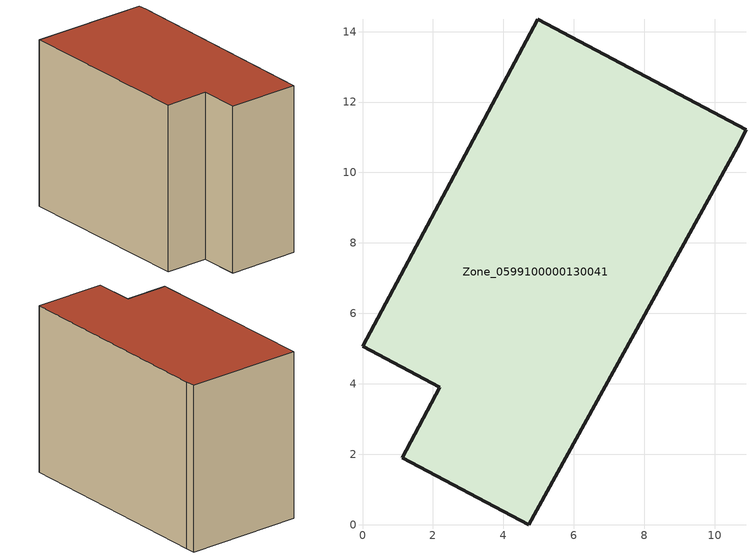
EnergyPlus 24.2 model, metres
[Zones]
Zone_0599100000130041
 floor ground (C_G): 2.19,3.9 0,5.06 4.98,14.35 10.89,11.21 10.64,10.72 4.72,0 1.13,1.9 z0
 wall outside (C_F): 10.64,10.72 10.89,11.21 4.98,14.35 0,5.06 2.19,3.9 1.13,1.9 4.72,0 10.64,10.72 z0:9.44
 roof outside (C_R): 1.13,1.9 4.72,0 10.64,10.72 10.89,11.21 4.98,14.35 0,5.06 2.19,3.9 z9.44
[BUILDING]
Pand.0599100000130041: North Axis=0; Terrain=City; Loads Convergence Tolerance Value=0.04; Temperature Convergence Tolerance Value=0.4; Solar Distribution=FullExterior; Maximum Number of Warmup Days=25; Minimum Number of Warmup Days=1
[Site:Location]
Rotterdam.The.Hague.AP_ZH_NLD Design_Conditions: Latitude=51.96; Longitude=4.45; Time Zone=1; Elevation=-4.5
[SITE:GROUNDTEMPERATURE:BUILDINGSURFACE]
18, 18, 18, 18, 18, 18, 18, 18, 18, 18, 18, 18
[MATERIAL] Thermal Absorptance=0.9; Solar Absorptance=0.7; Visible Absorptance=0.7
Name | Roughness | Thickness | Conductivity | Density | Specific Heat
G.TC.1946 | MediumSmooth | 0.15 | 1 | 540 | 1210
F.TC.1946 | Rough | 0.3 | 0.857143 | 1920 | 840
R.TC.1946 | MediumRough | 0.2 | 0.909091 | 1500 | 1000
[CONSTRUCTION]
C_G: G.TC.1946
C_F: F.TC.1946
C_R: R.TC.1946
[ZONE]
Zone_0599100000130041: Type=1; Multiplier=1; Ceiling Height=Autocalculate; Volume=Autocalculate; Floor Area=autocalculate; Part of Total Floor Area=Yes
[ZONEINFILTRATION:DESIGNFLOWRATE]
Infil_Zone_0599100000130041: Zone or ZoneList or Space or SpaceList=Zone_0599100000130041; Schedule=AlwaysOn; Design Flow Rate Calculation Method=Flow/Area; Flow Rate per Floor Area=0.003; Constant Term Coefficient=1; Temperature Term Coefficient=0; Velocity Term Coefficient=0; Velocity Squared Term Coefficient=0
[HVACTEMPLATE:ZONE:IDEALLOADSAIRSYSTEM]
Zone_0599100000130041: Maximum Heating Supply Air Temperature=50; Minimum Cooling Supply Air Temperature=13; Maximum Heating Supply Air Humidity Ratio=0.0156; Minimum Cooling Supply Air Humidity Ratio=0.0077; Heating Limit=NoLimit; Cooling Limit=NoLimit; Dehumidification Control Type=ConstantSensibleHeatRatio; Cooling Sensible Heat Ratio=0.7; Dehumidification Setpoint=60; Humidification Control Type=None; Humidification Setpoint=30; Outdoor Air Method=None; Outdoor Air Flow Rate per Person=0.00944; Outdoor Air Flow Rate per Zone Floor Area=0; Outdoor Air Flow Rate per Zone=0; Demand Controlled Ventilation Type=None; Outdoor Air Economizer Type=NoEconomizer; Heat Recovery Type=None; Sensible Heat Recovery Effectiveness=0.7; Latent Heat Recovery Effectiveness=0.65
[ZONECONTROL:THERMOSTAT]
ThermostatControl_Zone_0599100000130041: Zone or ZoneList=Zone_0599100000130041; Control Type Schedule=DualSetpointControlType; Control 1=Thermostat_Zone_0599100000130041; Temperature Difference Between Cutout And Setpoint=0
[THERMOSTATSETPOINT:DUALSETPOINT]
Thermostat_Zone_0599100000130041: Heating Setpoint Temperature Schedule=HeatingSetpoint_Zone_0599100000130041; Cooling Setpoint Temperature Schedule=CoolingSetpoint_Zone_0599100000130041
[SCHEDULE:COMPACT]
HeatingSetpoint_Zone_0599100000130041: Through: 12/31, For: AllDays, Until: 24:00, 21
CoolingSetpoint_Zone_0599100000130041: Through: 12/31, For: AllDays, Until: 24:00, 24
DualSetpointControlType: Through: 12/31, For: AllDays, Until: 24:00, 4
AlwaysOn: Through: 12/31, For: AllDays, Until: 24:00, 1
